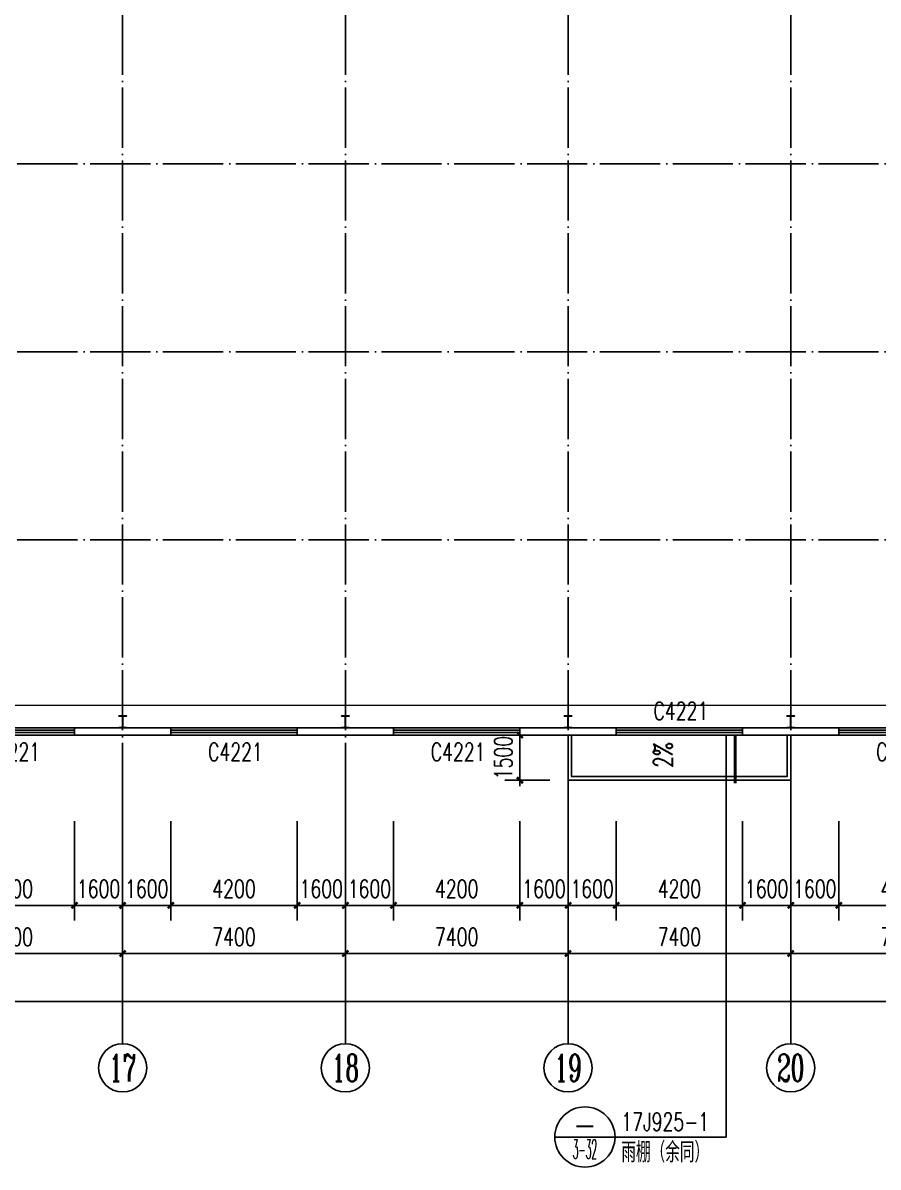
# Model space of a CAD drawing. Extents: x 13898408 to 14113608, y -853943 to -68012.
# Drawn here: x 14031693 to 14060111, y -428043 to -390012 of the extents above; entities that cross this region are included whole.
import ezdxf
from ezdxf.enums import TextEntityAlignment as Align

# ---------------------------------------------------------------- set-up
doc = ezdxf.new("R2010")
doc.units = 0
doc.header["$LTSCALE"] = 1000
doc.header["$MEASUREMENT"] = 0
doc.linetypes.add('DASH', pattern=[0.35, 0.25, -0.1])
doc.linetypes.add('DOTE', pattern=[2.42, 2, -0.2, 0.02, -0.2])
for name, color, linetype in [('AXIS', 3, 'Continuous'), ('AXIS_TEXT', 7, 'Continuous'), ('COLUMN', 2, 'Continuous'), ('DIM_IDEN', 3, 'Continuous'), ('DIM_SYMB', 3, 'Continuous'), ('DOTE', 1, 'DOTE'), ('PUB_DIM', 3, 'Continuous'), ('PUB_TEXT', 7, 'Continuous'), ('WALL-PARAPET', 6, 'Continuous'), ('WINDOW', 4, 'Continuous'), ('WINDOW_TEXT', 7, 'Continuous')]:
    doc.layers.add(name, color=color, linetype=linetype)
doc.styles.add('_TCH_AXIS', font='COMPLEX', dxfattribs={"bigfont": 'GBCBIG'})
doc.styles.add('_TCH_DIM', font='SIMPLEX', dxfattribs={"bigfont": 'GBCBIG'})
doc.styles.add('_TCH_DIM_T3', font='SIMPLEX', dxfattribs={"width": 0.705882, "bigfont": 'GBCBIG'})
doc.styles.add('_TCH_WINDOW', font='SIMPLEX', dxfattribs={"height": 3.5, "bigfont": 'GBCBIG'})
doc.styles.add('COMPLEX', font='COMPLEX')
doc.dimstyles.new('_TCH_ARCH&&200', dxfattribs={"dimtxt": 595, "dimasz": 200, "dimexe": 500, "dimexo": 600, "dimgap": 252.5, "dimtad": 1, "dimdec": 0, "dimzin": 0, "dimdsep": 46, "dimtxsty": '_TCH_DIM_T3', "dimblk": 'ARCHTICK', "dimcen": 0.09, "dimclrt": 7, "dimazin": 2, "dimtfac": 1, "dimtdec": 0, "dimtix": 1, "dimtmove": 2, "dimatfit": 3, "dimfxl": 0, "dimtolj": 1, "dimtzin": 0, "dimarcsym": 0})

# ---------------------------------------------------------------- blocks, each defined once
blk = doc.blocks.new('A$C797E1D2B')
at = {"layer": 'COLUMN'}
h = blk.add_hatch(color=256, dxfattribs=at)
h.paths.add_polyline_path([(125, 400), (250, 400), (250, 388), (130, 388), (130, 200), (125, 200)])
h.paths.add_polyline_path([(0, 400), (125, 400), (125, 200), (120, 200), (120, 388), (0, 388)])
h.paths.add_polyline_path([(0, 12), (120, 12), (120, 200), (125, 200), (125, 0), (0, 0)])
h.paths.add_polyline_path([(125, 200), (130, 200), (130, 12), (250, 12), (250, 0), (125, 0)])
blk.add_lwpolyline([(250, 0), (250, 12), (130, 12), (130, 388), (250, 388), (250, 400), (0, 400), (0, 388), (120, 388), (120, 12), (0, 12), (0, 0)], close=True, dxfattribs=at)
blk = doc.blocks.new('$TCHSYS$WIN2D')
for p, q in [((-0.5, 0.5), (0.5, 0.5)), ((-0.5, 0.5), (-0.5, -0.5)), ((0.5, 0.5), (0.5, -0.5)), ((0.5, 0.1667), (-0.5, 0.1667)), ((0.5, -0.1667), (-0.5, -0.1667)), ((-0.5, -0.5), (0.5, -0.5))]:
    blk.add_line(p, q)
blk = doc.blocks.new('_AXISO')
blk.add_circle((0, 0), 0.5)
at = {"layer": 'AXIS_TEXT', "style": 'COMPLEX', "width": 1.041667}
blk.add_attdef('A', text='', height=0.56, dxfattribs=at).set_placement((-0.25, -0.28), (0.25, -0.28), align=Align.FIT)
blk = doc.blocks.new('_ArchTick')
at = {"color": 0, "linetype": 'ByBlock', "const_width": 0.4}
blk.add_lwpolyline([(-0.5, -0.5), (0.5, 0.5)], dxfattribs=at)
blk = doc.blocks.new('*D176')
at = {"layer": 'AXIS', "color": 0, "lineweight": -2}
for p, q in [((13916368, -416543), (13916368, -423043)), ((14079648, -416543), (14079648, -423043)), ((13916368, -422543), (14079648, -422543))]:
    blk.add_line(p, q, dxfattribs=at)
at = {"layer": 'Defpoints', "color": 0}
for p in [(13916368, -415943), (14079648, -415943), (14079648, -422543)]:
    blk.add_point(p, dxfattribs=at)
at = {"layer": 'AXIS', "color": 0, "lineweight": -2, "xscale": 200, "yscale": 200, "zscale": 200, "rotation": 180}
blk.add_blockref('_ArchTick', (13916368, -422543), dxfattribs=at)
at = {"layer": 'AXIS', "color": 0, "lineweight": -2, "xscale": 200, "yscale": 200, "zscale": 200}
blk.add_blockref('_ArchTick', (14079648, -422543), dxfattribs=at)
at = {"layer": 'AXIS', "color": 7, "insert": (13998008, -421993), "char_height": 595, "attachment_point": 5, "style": '_TCH_DIM_T3'}
blk.add_mtext('\\A1;163280', dxfattribs=at)
blk = doc.blocks.new('*D193')
at = {"layer": 'AXIS', "color": 0, "lineweight": -2}
for p, q in [((14027608, -416543), (14027608, -421443)), ((14035008, -416543), (14035008, -421443)), ((14027608, -420943), (14035008, -420943))]:
    blk.add_line(p, q, dxfattribs=at)
at = {"layer": 'Defpoints', "color": 0}
for p in [(14027608, -415943), (14035008, -415943), (14035008, -420943)]:
    blk.add_point(p, dxfattribs=at)
at = {"layer": 'AXIS', "color": 0, "lineweight": -2, "xscale": 200, "yscale": 200, "zscale": 200, "rotation": 180}
blk.add_blockref('_ArchTick', (14027608, -420943), dxfattribs=at)
at = {"layer": 'AXIS', "color": 0, "lineweight": -2, "xscale": 200, "yscale": 200, "zscale": 200}
blk.add_blockref('_ArchTick', (14035008, -420943), dxfattribs=at)
at = {"layer": 'AXIS', "color": 7, "insert": (14031308, -420393), "char_height": 595, "attachment_point": 5, "style": '_TCH_DIM_T3'}
blk.add_mtext('\\A1;7400', dxfattribs=at)
blk = doc.blocks.new('*D194')
at = {"layer": 'AXIS', "color": 0, "lineweight": -2}
for p, q in [((14035008, -416543), (14035008, -421443)), ((14042408, -416543), (14042408, -421443)), ((14035008, -420943), (14042408, -420943))]:
    blk.add_line(p, q, dxfattribs=at)
at = {"layer": 'Defpoints', "color": 0}
for p in [(14035008, -415943), (14042408, -415943), (14042408, -420943)]:
    blk.add_point(p, dxfattribs=at)
at = {"layer": 'AXIS', "color": 0, "lineweight": -2, "xscale": 200, "yscale": 200, "zscale": 200, "rotation": 180}
blk.add_blockref('_ArchTick', (14035008, -420943), dxfattribs=at)
at = {"layer": 'AXIS', "color": 0, "lineweight": -2, "xscale": 200, "yscale": 200, "zscale": 200}
blk.add_blockref('_ArchTick', (14042408, -420943), dxfattribs=at)
at = {"layer": 'AXIS', "color": 7, "insert": (14038708, -420393), "char_height": 595, "attachment_point": 5, "style": '_TCH_DIM_T3'}
blk.add_mtext('\\A1;7400', dxfattribs=at)
blk = doc.blocks.new('*D195')
at = {"layer": 'AXIS', "color": 0, "lineweight": -2}
for p, q in [((14042408, -416543), (14042408, -421443)), ((14049808, -416543), (14049808, -421443)), ((14042408, -420943), (14049808, -420943))]:
    blk.add_line(p, q, dxfattribs=at)
at = {"layer": 'Defpoints', "color": 0}
for p in [(14042408, -415943), (14049808, -415943), (14049808, -420943)]:
    blk.add_point(p, dxfattribs=at)
at = {"layer": 'AXIS', "color": 0, "lineweight": -2, "xscale": 200, "yscale": 200, "zscale": 200, "rotation": 180}
blk.add_blockref('_ArchTick', (14042408, -420943), dxfattribs=at)
at = {"layer": 'AXIS', "color": 0, "lineweight": -2, "xscale": 200, "yscale": 200, "zscale": 200}
blk.add_blockref('_ArchTick', (14049808, -420943), dxfattribs=at)
at = {"layer": 'AXIS', "color": 7, "insert": (14046108, -420393), "char_height": 595, "attachment_point": 5, "style": '_TCH_DIM_T3'}
blk.add_mtext('\\A1;7400', dxfattribs=at)
blk = doc.blocks.new('*D196')
at = {"layer": 'AXIS', "color": 0, "lineweight": -2}
for p, q in [((14049808, -416543), (14049808, -421443)), ((14057208, -416543), (14057208, -421443)), ((14049808, -420943), (14057208, -420943))]:
    blk.add_line(p, q, dxfattribs=at)
at = {"layer": 'Defpoints', "color": 0}
for p in [(14049808, -415943), (14057208, -415943), (14057208, -420943)]:
    blk.add_point(p, dxfattribs=at)
at = {"layer": 'AXIS', "color": 0, "lineweight": -2, "xscale": 200, "yscale": 200, "zscale": 200, "rotation": 180}
blk.add_blockref('_ArchTick', (14049808, -420943), dxfattribs=at)
at = {"layer": 'AXIS', "color": 0, "lineweight": -2, "xscale": 200, "yscale": 200, "zscale": 200}
blk.add_blockref('_ArchTick', (14057208, -420943), dxfattribs=at)
at = {"layer": 'AXIS', "color": 7, "insert": (14053508, -420393), "char_height": 595, "attachment_point": 5, "style": '_TCH_DIM_T3'}
blk.add_mtext('\\A1;7400', dxfattribs=at)
blk = doc.blocks.new('*D197')
at = {"layer": 'AXIS', "color": 0, "lineweight": -2}
for p, q in [((14057208, -416543), (14057208, -421443)), ((14064608, -416543), (14064608, -421443)), ((14057208, -420943), (14064608, -420943))]:
    blk.add_line(p, q, dxfattribs=at)
at = {"layer": 'Defpoints', "color": 0}
for p in [(14057208, -415943), (14064608, -415943), (14064608, -420943)]:
    blk.add_point(p, dxfattribs=at)
at = {"layer": 'AXIS', "color": 0, "lineweight": -2, "xscale": 200, "yscale": 200, "zscale": 200, "rotation": 180}
blk.add_blockref('_ArchTick', (14057208, -420943), dxfattribs=at)
at = {"layer": 'AXIS', "color": 0, "lineweight": -2, "xscale": 200, "yscale": 200, "zscale": 200}
blk.add_blockref('_ArchTick', (14064608, -420943), dxfattribs=at)
at = {"layer": 'AXIS', "color": 7, "insert": (14060908, -420393), "char_height": 595, "attachment_point": 5, "style": '_TCH_DIM_T3'}
blk.add_mtext('\\A1;7400', dxfattribs=at)
blk = doc.blocks.new('*D340')
at = {"layer": 'Defpoints', "color": 0}
for p in [(14048208, -413683), (14049808, -413683), (14049808, -415183)]:
    blk.add_point(p, dxfattribs=at)
at = {"layer": 'PUB_DIM', "color": 0, "lineweight": -2}
for p, q in [((14049208, -413683), (14047708, -413683)), ((14048208, -413683), (14048208, -413483)), ((14048208, -415183), (14048208, -413683)), ((14049208, -415183), (14047708, -415183)), ((14048208, -415183), (14048208, -415383))]:
    blk.add_line(p, q, dxfattribs=at)
at = {"layer": 'PUB_DIM', "color": 0, "lineweight": -2, "xscale": 200, "yscale": 200, "zscale": 200}
for p, rotation in [((14048208, -413683), 270), ((14048208, -415183), 90)]:
    blk.add_blockref('_ArchTick', p, dxfattribs=dict(at, rotation=rotation))
at = {"layer": 'PUB_DIM', "color": 7, "insert": (14047658, -414433), "char_height": 595, "attachment_point": 5, "rotation": 90, "style": '_TCH_DIM_T3'}
blk.add_mtext('\\A1;1500', dxfattribs=at)
blk = doc.blocks.new('*D574')
at = {"layer": 'Defpoints', "color": 0}
for p in [(14029208, -415943), (14033408, -415943), (14033408, -419343)]:
    blk.add_point(p, dxfattribs=at)
at = {"layer": 'PUB_DIM', "color": 0, "lineweight": -2}
for p, q in [((14029208, -416543), (14029208, -419843)), ((14033408, -416543), (14033408, -419843)), ((14029208, -419343), (14033408, -419343))]:
    blk.add_line(p, q, dxfattribs=at)
at = {"layer": 'PUB_DIM', "color": 0, "lineweight": -2, "xscale": 200, "yscale": 200, "zscale": 200, "rotation": 180}
blk.add_blockref('_ArchTick', (14029208, -419343), dxfattribs=at)
at = {"layer": 'PUB_DIM', "color": 0, "lineweight": -2, "xscale": 200, "yscale": 200, "zscale": 200}
blk.add_blockref('_ArchTick', (14033408, -419343), dxfattribs=at)
at = {"layer": 'PUB_DIM', "color": 7, "insert": (14031308, -418793), "char_height": 595, "attachment_point": 5, "style": '_TCH_DIM_T3'}
blk.add_mtext('\\A1;4200', dxfattribs=at)
blk = doc.blocks.new('*D575')
at = {"layer": 'Defpoints', "color": 0}
for p in [(14033408, -415943), (14035008, -415943), (14035008, -419343)]:
    blk.add_point(p, dxfattribs=at)
at = {"layer": 'PUB_DIM', "color": 0, "lineweight": -2}
for p, q in [((14033408, -416543), (14033408, -419843)), ((14035008, -416543), (14035008, -419843)), ((14033408, -419343), (14033208, -419343)), ((14033408, -419343), (14035008, -419343)), ((14035008, -419343), (14035208, -419343))]:
    blk.add_line(p, q, dxfattribs=at)
at = {"layer": 'PUB_DIM', "color": 0, "lineweight": -2, "xscale": 200, "yscale": 200, "zscale": 200}
blk.add_blockref('_ArchTick', (14033408, -419343), dxfattribs=at)
at = {"layer": 'PUB_DIM', "color": 0, "lineweight": -2, "xscale": 200, "yscale": 200, "zscale": 200, "rotation": 180}
blk.add_blockref('_ArchTick', (14035008, -419343), dxfattribs=at)
at = {"layer": 'PUB_DIM', "color": 7, "insert": (14034208, -418793), "char_height": 595, "attachment_point": 5, "style": '_TCH_DIM_T3'}
blk.add_mtext('\\A1;1600', dxfattribs=at)
blk = doc.blocks.new('*D576')
at = {"layer": 'Defpoints', "color": 0}
for p in [(14035008, -415943), (14036608, -415943), (14036608, -419343)]:
    blk.add_point(p, dxfattribs=at)
at = {"layer": 'PUB_DIM', "color": 0, "lineweight": -2}
for p, q in [((14035008, -416543), (14035008, -419843)), ((14036608, -416543), (14036608, -419843)), ((14035008, -419343), (14034808, -419343)), ((14035008, -419343), (14036608, -419343)), ((14036608, -419343), (14036808, -419343))]:
    blk.add_line(p, q, dxfattribs=at)
at = {"layer": 'PUB_DIM', "color": 0, "lineweight": -2, "xscale": 200, "yscale": 200, "zscale": 200}
blk.add_blockref('_ArchTick', (14035008, -419343), dxfattribs=at)
at = {"layer": 'PUB_DIM', "color": 0, "lineweight": -2, "xscale": 200, "yscale": 200, "zscale": 200, "rotation": 180}
blk.add_blockref('_ArchTick', (14036608, -419343), dxfattribs=at)
at = {"layer": 'PUB_DIM', "color": 7, "insert": (14035808, -418793), "char_height": 595, "attachment_point": 5, "style": '_TCH_DIM_T3'}
blk.add_mtext('\\A1;1600', dxfattribs=at)
blk = doc.blocks.new('*D577')
at = {"layer": 'Defpoints', "color": 0}
for p in [(14036608, -415943), (14040808, -415943), (14040808, -419343)]:
    blk.add_point(p, dxfattribs=at)
at = {"layer": 'PUB_DIM', "color": 0, "lineweight": -2}
for p, q in [((14036608, -416543), (14036608, -419843)), ((14040808, -416543), (14040808, -419843)), ((14036608, -419343), (14040808, -419343))]:
    blk.add_line(p, q, dxfattribs=at)
at = {"layer": 'PUB_DIM', "color": 0, "lineweight": -2, "xscale": 200, "yscale": 200, "zscale": 200, "rotation": 180}
blk.add_blockref('_ArchTick', (14036608, -419343), dxfattribs=at)
at = {"layer": 'PUB_DIM', "color": 0, "lineweight": -2, "xscale": 200, "yscale": 200, "zscale": 200}
blk.add_blockref('_ArchTick', (14040808, -419343), dxfattribs=at)
at = {"layer": 'PUB_DIM', "color": 7, "insert": (14038708, -418793), "char_height": 595, "attachment_point": 5, "style": '_TCH_DIM_T3'}
blk.add_mtext('\\A1;4200', dxfattribs=at)
blk = doc.blocks.new('*D578')
at = {"layer": 'Defpoints', "color": 0}
for p in [(14040808, -415943), (14042408, -415943), (14042408, -419343)]:
    blk.add_point(p, dxfattribs=at)
at = {"layer": 'PUB_DIM', "color": 0, "lineweight": -2}
for p, q in [((14040808, -416543), (14040808, -419843)), ((14042408, -416543), (14042408, -419843)), ((14040808, -419343), (14040608, -419343)), ((14040808, -419343), (14042408, -419343)), ((14042408, -419343), (14042608, -419343))]:
    blk.add_line(p, q, dxfattribs=at)
at = {"layer": 'PUB_DIM', "color": 0, "lineweight": -2, "xscale": 200, "yscale": 200, "zscale": 200}
blk.add_blockref('_ArchTick', (14040808, -419343), dxfattribs=at)
at = {"layer": 'PUB_DIM', "color": 0, "lineweight": -2, "xscale": 200, "yscale": 200, "zscale": 200, "rotation": 180}
blk.add_blockref('_ArchTick', (14042408, -419343), dxfattribs=at)
at = {"layer": 'PUB_DIM', "color": 7, "insert": (14041608, -418793), "char_height": 595, "attachment_point": 5, "style": '_TCH_DIM_T3'}
blk.add_mtext('\\A1;1600', dxfattribs=at)
blk = doc.blocks.new('*D579')
at = {"layer": 'Defpoints', "color": 0}
for p in [(14042408, -415943), (14044008, -415943), (14044008, -419343)]:
    blk.add_point(p, dxfattribs=at)
at = {"layer": 'PUB_DIM', "color": 0, "lineweight": -2}
for p, q in [((14042408, -416543), (14042408, -419843)), ((14044008, -416543), (14044008, -419843)), ((14042408, -419343), (14042208, -419343)), ((14042408, -419343), (14044008, -419343)), ((14044008, -419343), (14044208, -419343))]:
    blk.add_line(p, q, dxfattribs=at)
at = {"layer": 'PUB_DIM', "color": 0, "lineweight": -2, "xscale": 200, "yscale": 200, "zscale": 200}
blk.add_blockref('_ArchTick', (14042408, -419343), dxfattribs=at)
at = {"layer": 'PUB_DIM', "color": 0, "lineweight": -2, "xscale": 200, "yscale": 200, "zscale": 200, "rotation": 180}
blk.add_blockref('_ArchTick', (14044008, -419343), dxfattribs=at)
at = {"layer": 'PUB_DIM', "color": 7, "insert": (14043208, -418793), "char_height": 595, "attachment_point": 5, "style": '_TCH_DIM_T3'}
blk.add_mtext('\\A1;1600', dxfattribs=at)
blk = doc.blocks.new('*D580')
at = {"layer": 'Defpoints', "color": 0}
for p in [(14044008, -415943), (14048208, -415943), (14048208, -419343)]:
    blk.add_point(p, dxfattribs=at)
at = {"layer": 'PUB_DIM', "color": 0, "lineweight": -2}
for p, q in [((14044008, -416543), (14044008, -419843)), ((14048208, -416543), (14048208, -419843)), ((14044008, -419343), (14048208, -419343))]:
    blk.add_line(p, q, dxfattribs=at)
at = {"layer": 'PUB_DIM', "color": 0, "lineweight": -2, "xscale": 200, "yscale": 200, "zscale": 200, "rotation": 180}
blk.add_blockref('_ArchTick', (14044008, -419343), dxfattribs=at)
at = {"layer": 'PUB_DIM', "color": 0, "lineweight": -2, "xscale": 200, "yscale": 200, "zscale": 200}
blk.add_blockref('_ArchTick', (14048208, -419343), dxfattribs=at)
at = {"layer": 'PUB_DIM', "color": 7, "insert": (14046108, -418793), "char_height": 595, "attachment_point": 5, "style": '_TCH_DIM_T3'}
blk.add_mtext('\\A1;4200', dxfattribs=at)
blk = doc.blocks.new('*D581')
at = {"layer": 'Defpoints', "color": 0}
for p in [(14048208, -415943), (14049808, -415943), (14049808, -419343)]:
    blk.add_point(p, dxfattribs=at)
at = {"layer": 'PUB_DIM', "color": 0, "lineweight": -2}
for p, q in [((14048208, -416543), (14048208, -419843)), ((14049808, -416543), (14049808, -419843)), ((14048208, -419343), (14048008, -419343)), ((14048208, -419343), (14049808, -419343)), ((14049808, -419343), (14050008, -419343))]:
    blk.add_line(p, q, dxfattribs=at)
at = {"layer": 'PUB_DIM', "color": 0, "lineweight": -2, "xscale": 200, "yscale": 200, "zscale": 200}
blk.add_blockref('_ArchTick', (14048208, -419343), dxfattribs=at)
at = {"layer": 'PUB_DIM', "color": 0, "lineweight": -2, "xscale": 200, "yscale": 200, "zscale": 200, "rotation": 180}
blk.add_blockref('_ArchTick', (14049808, -419343), dxfattribs=at)
at = {"layer": 'PUB_DIM', "color": 7, "insert": (14049008, -418793), "char_height": 595, "attachment_point": 5, "style": '_TCH_DIM_T3'}
blk.add_mtext('\\A1;1600', dxfattribs=at)
blk = doc.blocks.new('*D582')
at = {"layer": 'Defpoints', "color": 0}
for p in [(14049808, -415943), (14051408, -415943), (14051408, -419343)]:
    blk.add_point(p, dxfattribs=at)
at = {"layer": 'PUB_DIM', "color": 0, "lineweight": -2}
for p, q in [((14049808, -416543), (14049808, -419843)), ((14051408, -416543), (14051408, -419843)), ((14049808, -419343), (14049608, -419343)), ((14049808, -419343), (14051408, -419343)), ((14051408, -419343), (14051608, -419343))]:
    blk.add_line(p, q, dxfattribs=at)
at = {"layer": 'PUB_DIM', "color": 0, "lineweight": -2, "xscale": 200, "yscale": 200, "zscale": 200}
blk.add_blockref('_ArchTick', (14049808, -419343), dxfattribs=at)
at = {"layer": 'PUB_DIM', "color": 0, "lineweight": -2, "xscale": 200, "yscale": 200, "zscale": 200, "rotation": 180}
blk.add_blockref('_ArchTick', (14051408, -419343), dxfattribs=at)
at = {"layer": 'PUB_DIM', "color": 7, "insert": (14050608, -418793), "char_height": 595, "attachment_point": 5, "style": '_TCH_DIM_T3'}
blk.add_mtext('\\A1;1600', dxfattribs=at)
blk = doc.blocks.new('*D583')
at = {"layer": 'Defpoints', "color": 0}
for p in [(14051408, -415943), (14055608, -415943), (14055608, -419343)]:
    blk.add_point(p, dxfattribs=at)
at = {"layer": 'PUB_DIM', "color": 0, "lineweight": -2}
for p, q in [((14051408, -416543), (14051408, -419843)), ((14055608, -416543), (14055608, -419843)), ((14051408, -419343), (14055608, -419343))]:
    blk.add_line(p, q, dxfattribs=at)
at = {"layer": 'PUB_DIM', "color": 0, "lineweight": -2, "xscale": 200, "yscale": 200, "zscale": 200, "rotation": 180}
blk.add_blockref('_ArchTick', (14051408, -419343), dxfattribs=at)
at = {"layer": 'PUB_DIM', "color": 0, "lineweight": -2, "xscale": 200, "yscale": 200, "zscale": 200}
blk.add_blockref('_ArchTick', (14055608, -419343), dxfattribs=at)
at = {"layer": 'PUB_DIM', "color": 7, "insert": (14053508, -418793), "char_height": 595, "attachment_point": 5, "style": '_TCH_DIM_T3'}
blk.add_mtext('\\A1;4200', dxfattribs=at)
blk = doc.blocks.new('*D584')
at = {"layer": 'Defpoints', "color": 0}
for p in [(14055608, -415943), (14057208, -415943), (14057208, -419343)]:
    blk.add_point(p, dxfattribs=at)
at = {"layer": 'PUB_DIM', "color": 0, "lineweight": -2}
for p, q in [((14055608, -416543), (14055608, -419843)), ((14057208, -416543), (14057208, -419843)), ((14055608, -419343), (14055408, -419343)), ((14055608, -419343), (14057208, -419343)), ((14057208, -419343), (14057408, -419343))]:
    blk.add_line(p, q, dxfattribs=at)
at = {"layer": 'PUB_DIM', "color": 0, "lineweight": -2, "xscale": 200, "yscale": 200, "zscale": 200}
blk.add_blockref('_ArchTick', (14055608, -419343), dxfattribs=at)
at = {"layer": 'PUB_DIM', "color": 0, "lineweight": -2, "xscale": 200, "yscale": 200, "zscale": 200, "rotation": 180}
blk.add_blockref('_ArchTick', (14057208, -419343), dxfattribs=at)
at = {"layer": 'PUB_DIM', "color": 7, "insert": (14056408, -418793), "char_height": 595, "attachment_point": 5, "style": '_TCH_DIM_T3'}
blk.add_mtext('\\A1;1600', dxfattribs=at)
blk = doc.blocks.new('*D585')
at = {"layer": 'Defpoints', "color": 0}
for p in [(14057208, -415943), (14058808, -415943), (14058808, -419343)]:
    blk.add_point(p, dxfattribs=at)
at = {"layer": 'PUB_DIM', "color": 0, "lineweight": -2}
for p, q in [((14057208, -416543), (14057208, -419843)), ((14058808, -416543), (14058808, -419843)), ((14057208, -419343), (14057008, -419343)), ((14057208, -419343), (14058808, -419343)), ((14058808, -419343), (14059008, -419343))]:
    blk.add_line(p, q, dxfattribs=at)
at = {"layer": 'PUB_DIM', "color": 0, "lineweight": -2, "xscale": 200, "yscale": 200, "zscale": 200}
blk.add_blockref('_ArchTick', (14057208, -419343), dxfattribs=at)
at = {"layer": 'PUB_DIM', "color": 0, "lineweight": -2, "xscale": 200, "yscale": 200, "zscale": 200, "rotation": 180}
blk.add_blockref('_ArchTick', (14058808, -419343), dxfattribs=at)
at = {"layer": 'PUB_DIM', "color": 7, "insert": (14058008, -418793), "char_height": 595, "attachment_point": 5, "style": '_TCH_DIM_T3'}
blk.add_mtext('\\A1;1600', dxfattribs=at)
blk = doc.blocks.new('*D586')
at = {"layer": 'Defpoints', "color": 0}
for p in [(14058808, -415943), (14063008, -415943), (14063008, -419343)]:
    blk.add_point(p, dxfattribs=at)
at = {"layer": 'PUB_DIM', "color": 0, "lineweight": -2}
for p, q in [((14058808, -416543), (14058808, -419843)), ((14063008, -416543), (14063008, -419843)), ((14058808, -419343), (14063008, -419343))]:
    blk.add_line(p, q, dxfattribs=at)
at = {"layer": 'PUB_DIM', "color": 0, "lineweight": -2, "xscale": 200, "yscale": 200, "zscale": 200, "rotation": 180}
blk.add_blockref('_ArchTick', (14058808, -419343), dxfattribs=at)
at = {"layer": 'PUB_DIM', "color": 0, "lineweight": -2, "xscale": 200, "yscale": 200, "zscale": 200}
blk.add_blockref('_ArchTick', (14063008, -419343), dxfattribs=at)
at = {"layer": 'PUB_DIM', "color": 7, "insert": (14060908, -418793), "char_height": 595, "attachment_point": 5, "style": '_TCH_DIM_T3'}
blk.add_mtext('\\A1;4200', dxfattribs=at)

msp = doc.modelspace()

# ---------------------------------------------------------------- linework, layer by layer
at = {"linetype": 'DASH', "ltscale": 2, "const_width": 50}
msp.add_lwpolyline([(14079408, -412693.1), (13916608, -412693.1)], dxfattribs=at)
at = {"ltscale": 0.5}
for points in [[(14049808, -413683.1), (14049808, -415183.1), (14057208, -415183.1), (14057208, -413683.1)], [(14049928, -413683.1), (14049928, -415063.1), (14057088, -415063.1), (14057088, -413683.1)]]:
    msp.add_lwpolyline(points, dxfattribs=at)
at = {"layer": 'AXIS'}
for p, q in [((14035008, -415943.1), (14035008, -423943.1)), ((14042408, -415943.1), (14042408, -423943.1)), ((14049808, -415943.1), (14049808, -423943.1)), ((14057208, -415943.1), (14057208, -423943.1))]:
    msp.add_line(p, q, dxfattribs=at)
at = {"layer": 'DIM_IDEN'}
for p, q in [((14055058.5, -413683.1), (14055058.5, -427043.1)), ((14051369, -427043.1), (14049369, -427043.1)), ((14055058.5, -427043.1), (14051369, -427043.1))]:
    msp.add_line(p, q, dxfattribs=at)
at = {"layer": 'DIM_IDEN', "const_width": 100}
msp.add_lwpolyline([(14055358.5, -413683.1), (14055358.5, -415283.1)], dxfattribs=at)
at = {"layer": 'DIM_IDEN'}
msp.add_circle((14050369, -427043.1), 1000, dxfattribs=at)
at = {"layer": 'DIM_SYMB'}
msp.add_lwpolyline([(14053508, -413813.1, 0, 0, 0), (14053508, -414463.1, 120, 0, 0), (14053508, -414913.1, 0, 0, 0)], format="xyseb", dxfattribs=at)
at = {"layer": 'DOTE'}
for p, q in [((14035008, -415943.1), (14035008, -360943.1)), ((14042408, -415943.1), (14042408, -360943.1)), ((14049808, -415943.1), (14049808, -360943.1)), ((14057208, -415943.1), (14057208, -360943.1)), ((14081908, -394693.1), (13914108, -394693.1)), ((14081908, -400943.1), (13914108, -400943.1)), ((14081908, -407193.1), (13914108, -407193.1)), ((14081908, -413443.1), (13914108, -413443.1))]:
    msp.add_line(p, q, dxfattribs=at)
at = {"layer": 'WALL-PARAPET'}
for p, q in [((14036608, -413443.1), (14033408, -413443.1)), ((14033408, -413443.1), (14033408, -413683.1)), ((14033408, -413683.1), (14036608, -413683.1)), ((14036608, -413683.1), (14036608, -413443.1)), ((14044008, -413443.1), (14040808, -413443.1)), ((14040808, -413443.1), (14040808, -413683.1)), ((14040808, -413683.1), (14044008, -413683.1)), ((14044008, -413683.1), (14044008, -413443.1)), ((14051408, -413443.1), (14048208, -413443.1)), ((14048208, -413443.1), (14048208, -413683.1)), ((14048208, -413683.1), (14051408, -413683.1)), ((14051408, -413683.1), (14051408, -413443.1)), ((14058808, -413443.1), (14055608, -413443.1)), ((14055608, -413443.1), (14055608, -413683.1)), ((14055608, -413683.1), (14058808, -413683.1)), ((14058808, -413683.1), (14058808, -413443.1))]:
    msp.add_line(p, q, dxfattribs=at)

# ---------------------------------------------------------------- block references
at = {"rotation": 180}
for p in [(14035133, -413043.1), (14042533, -413043.1), (14049933, -413043.1), (14057333, -413043.1)]:
    msp.add_blockref('A$C797E1D2B', p, dxfattribs=at)
at = {"layer": 'AXIS'}
ref = msp.add_blockref('_AXISO', (14035008, -424743.1), dxfattribs=dict(at, xscale=1600, yscale=1600, zscale=1600))
ref.add_attrib('A', '17', dxfattribs={"layer": 'AXIS_TEXT', "ltscale": 0.5, "height": 905.1, "style": '_TCH_AXIS', "width": 0.724138}).set_placement((14034555.4, -425195.6), (14035460.5, -425195.6), align=Align.FIT)
ref = msp.add_blockref('_AXISO', (14042408, -424743.1), dxfattribs=dict(at, xscale=1600, yscale=1600, zscale=1600))
ref.add_attrib('A', '18', dxfattribs={"layer": 'AXIS_TEXT', "ltscale": 0.5, "height": 905.1, "style": '_TCH_AXIS', "width": 0.724138}).set_placement((14041955.4, -425195.6), (14042860.5, -425195.6), align=Align.FIT)
ref = msp.add_blockref('_AXISO', (14049808, -424743.1), dxfattribs=dict(at, xscale=1600, yscale=1600, zscale=1600))
ref.add_attrib('A', '19', dxfattribs={"layer": 'AXIS_TEXT', "ltscale": 0.5, "height": 905.1, "style": '_TCH_AXIS', "width": 0.724138}).set_placement((14049355.4, -425195.6), (14050260.5, -425195.6), align=Align.FIT)
ref = msp.add_blockref('_AXISO', (14057208, -424743.1), dxfattribs=dict(at, xscale=1600, yscale=1600, zscale=1600))
ref.add_attrib('A', '20', dxfattribs={"layer": 'AXIS_TEXT', "ltscale": 0.5, "height": 905.1, "style": '_TCH_AXIS', "width": 0.617647}).set_placement((14056755.4, -425195.6), (14057660.5, -425195.6), align=Align.FIT)
at = {"layer": 'WINDOW'}
ref = msp.add_blockref('$TCHSYS$WIN2D', (14053508, -413563.1), dxfattribs=dict(at, xscale=-4200, yscale=-240, zscale=-4200))
ref.add_attrib('A', 'C4221', (14052648, -413180.8), dxfattribs={"layer": 'WINDOW_TEXT', "ltscale": 0.5, "height": 595, "style": '_TCH_WINDOW', "width": 0.705882})
ref = msp.add_blockref('$TCHSYS$WIN2D', (14031308, -413563.1), dxfattribs=dict(at, xscale=-4200, yscale=240, zscale=-4200))
ref.add_attrib('A', 'C4221', (14030448, -414540.4), dxfattribs={"layer": 'WINDOW_TEXT', "ltscale": 0.5, "height": 595, "style": '_TCH_WINDOW', "width": 0.705882})
ref = msp.add_blockref('$TCHSYS$WIN2D', (14038708, -413563.1), dxfattribs=dict(at, xscale=-4200, yscale=240, zscale=-4200))
ref.add_attrib('A', 'C4221', (14037848, -414540.4), dxfattribs={"layer": 'WINDOW_TEXT', "ltscale": 0.5, "height": 595, "style": '_TCH_WINDOW', "width": 0.705882})
ref = msp.add_blockref('$TCHSYS$WIN2D', (14046108, -413563.1), dxfattribs=dict(at, xscale=-4200, yscale=240, zscale=-4200))
ref.add_attrib('A', 'C4221', (14045248, -414540.4), dxfattribs={"layer": 'WINDOW_TEXT', "ltscale": 0.5, "height": 595, "style": '_TCH_WINDOW', "width": 0.705882})
ref = msp.add_blockref('$TCHSYS$WIN2D', (14060908, -413563.1), dxfattribs=dict(at, xscale=-4200, yscale=240, zscale=-4200))
ref.add_attrib('A', 'C4221', (14060048, -414540.4), dxfattribs={"layer": 'WINDOW_TEXT', "ltscale": 0.5, "height": 595, "style": '_TCH_WINDOW', "width": 0.705882})

# ---------------------------------------------------------------- texts
at = {"layer": 'PUB_TEXT', "style": '_TCH_DIM', "width": 0.705882}
msp.add_text('2%%%', height=637.5, rotation=90, dxfattribs=at).set_placement((14053283, -414770.2))
msp.add_text('17J925-1', height=595, dxfattribs=at).set_placement((14051579, -426833.1))
at = {"layer": 'PUB_TEXT', "style": '_TCH_DIM'}
for s, height, width, p, p2 in [('-', 644, 1.458333, (14049966.5, -426962.6), (14050771.5, -426962.6)), ('3-32', 643.99, 0.328125, (14049966.5, -427767.6), (14050771.5, -427767.6))]:
    msp.add_text(s, height=height, dxfattribs=dict(at, width=width)).set_placement(p, p2, align=Align.FIT)
msp.add_text('雨棚（余同）', height=675.18, dxfattribs=at).set_placement((14051579, -427886.1))

# ---------------------------------------------------------------- dimensions: what is measured, and where the dimension line sits
at = {"layer": 'AXIS'}
for p1, p2, distance, text, picture, middle in [((13916368, -415943.1), (14079648, -415943.1), -6600, '163280', '*D176', (13998008, -421993.1)), ((14027608, -415943.1), (14035008, -415943.1), -5000, '7400', '*D193', (14031308, -420393.1)), ((14035008, -415943.1), (14042408, -415943.1), -5000, '7400', '*D194', (14038708, -420393.1)), ((14042408, -415943.1), (14049808, -415943.1), -5000, '7400', '*D195', (14046108, -420393.1)), ((14049808, -415943.1), (14057208, -415943.1), -5000, '7400', '*D196', (14053508, -420393.1)), ((14057208, -415943.1), (14064608, -415943.1), -5000, '7400', '*D197', (14060908, -420393.1))]:
    dim = msp.add_aligned_dim(p1=p1, p2=p2, distance=distance, text=text, dimstyle='_TCH_ARCH&&200', dxfattribs=at)
    dim.commit()
    dim.dimension.update_dxf_attribs({"geometry": picture, "text_midpoint": middle})
at = {"layer": 'PUB_DIM'}
for p1, p2, distance, text, picture, middle in [((14049808, -415183.1), (14049808, -413683.1), 1600, '1500', '*D340', (14047658, -414433.1)), ((14029208, -415943.1), (14033408, -415943.1), -3400, '4200', '*D574', (14031308, -418793.1)), ((14033408, -415943.1), (14035008, -415943.1), -3400, '1600', '*D575', (14034208, -418793.1)), ((14035008, -415943.1), (14036608, -415943.1), -3400, '1600', '*D576', (14035808, -418793.1)), ((14036608, -415943.1), (14040808, -415943.1), -3400, '4200', '*D577', (14038708, -418793.1)), ((14040808, -415943.1), (14042408, -415943.1), -3400, '1600', '*D578', (14041608, -418793.1)), ((14042408, -415943.1), (14044008, -415943.1), -3400, '1600', '*D579', (14043208, -418793.1)), ((14044008, -415943.1), (14048208, -415943.1), -3400, '4200', '*D580', (14046108, -418793.1)), ((14048208, -415943.1), (14049808, -415943.1), -3400, '1600', '*D581', (14049008, -418793.1)), ((14049808, -415943.1), (14051408, -415943.1), -3400, '1600', '*D582', (14050608, -418793.1)), ((14051408, -415943.1), (14055608, -415943.1), -3400, '4200', '*D583', (14053508, -418793.1)), ((14055608, -415943.1), (14057208, -415943.1), -3400, '1600', '*D584', (14056408, -418793.1)), ((14057208, -415943.1), (14058808, -415943.1), -3400, '1600', '*D585', (14058008, -418793.1)), ((14058808, -415943.1), (14063008, -415943.1), -3400, '4200', '*D586', (14060908, -418793.1))]:
    dim = msp.add_aligned_dim(p1=p1, p2=p2, distance=distance, text=text, dimstyle='_TCH_ARCH&&200', dxfattribs=at)
    dim.commit()
    dim.dimension.update_dxf_attribs({"geometry": picture, "text_midpoint": middle})

doc.saveas('drawing.dxf')
